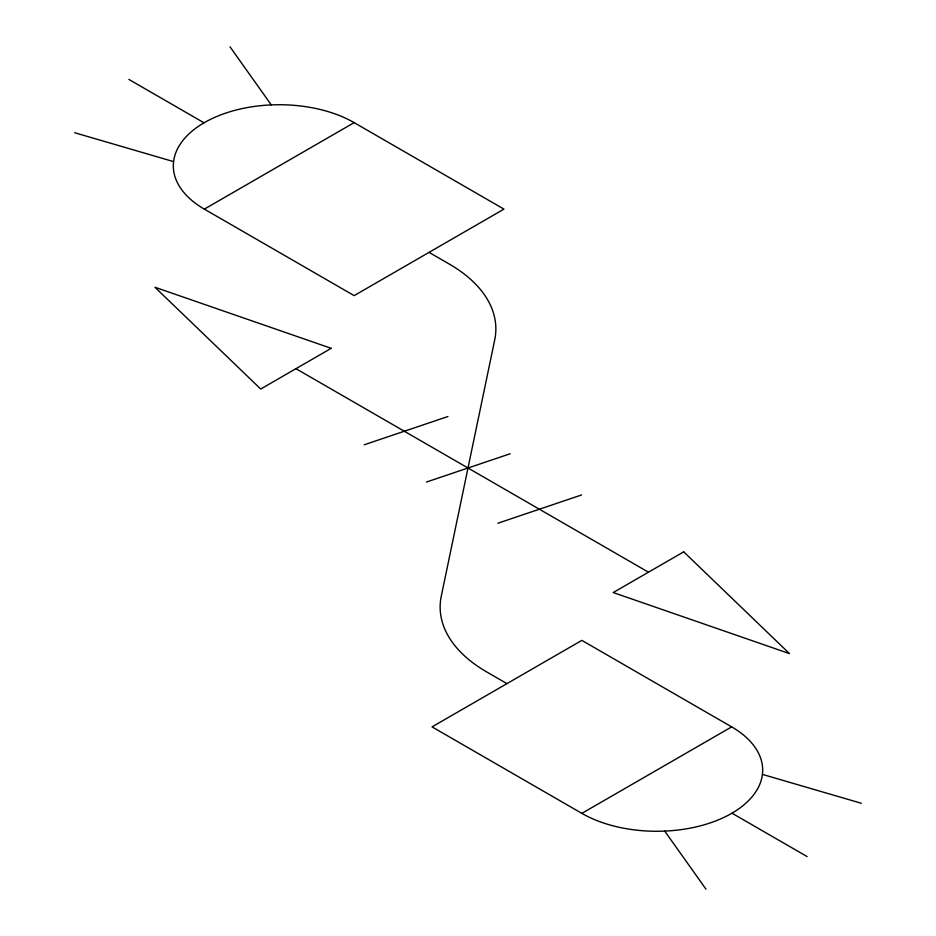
<?xml version="1.0" encoding="UTF-8"?>
<svg xmlns="http://www.w3.org/2000/svg" width="936" height="936" viewBox="0 0 936 936"><rect width="100%" height="100%" fill="white"/><g stroke="black" fill="none" stroke-linecap="round" stroke-linejoin="round"><path stroke-width="1.4" d="M204.34 209.126L354.147 122.639L503.954 209.126L354.147 295.624L204.34 209.126A105.932 61.156 0 0 1 204.34 122.639A105.932 61.156 0 0 1 354.147 122.639M581.853 813.361L731.659 726.874A105.932 61.156 0 0 1 731.659 813.361A105.932 61.156 0 0 1 581.853 813.361L432.046 726.874L581.853 640.376L731.659 726.874M364.198 444.799L447.923 416.52M426.488 482.028L510.202 453.749M497.87 523.236L581.584 494.957M74.658 132.725L173.569 161.6M762.43 774.4L861.342 803.275M429.051 252.369L449.315 264.081A158.898 91.74 0 0 1 494.711 339.908L441.289 596.092A158.898 91.74 0 0 0 486.685 671.919L506.949 683.631M128.84 79.396L204.036 122.815M295.963 368.679L648.472 572.2M731.964 813.185L807.16 856.604M229.987 46.8L271.276 104.902M664.724 831.098L706.013 889.2M331.215 348.321L260.711 389.025L154.955 287.258L331.215 348.321M683.725 551.842L613.22 592.546L789.481 653.609L683.725 551.842"/></g></svg>
